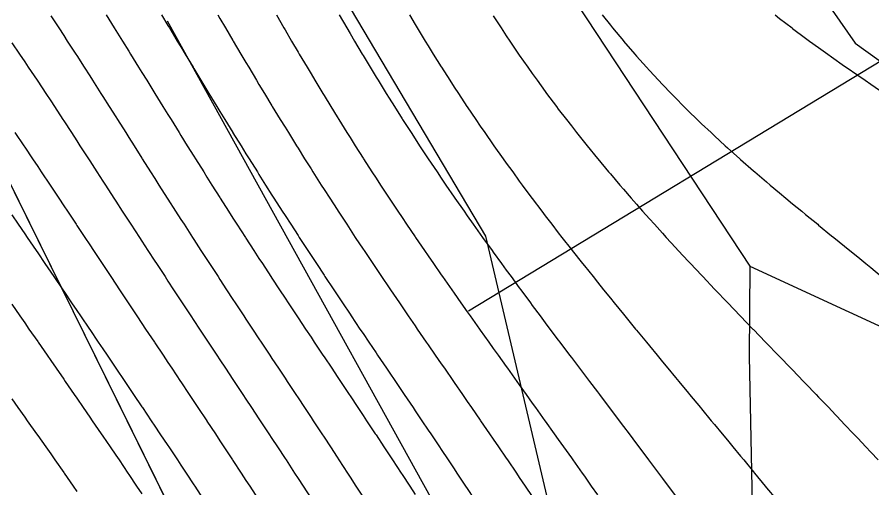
# Model space of a CAD drawing. Extents: x 1412553 to 1415230, y 4927294 to 4931784.
# Drawn here: x 1412635.56 to 1412646.69, y 4931555.64 to 4931561.77 of the extents above; entities that cross this region are included whole.
import ezdxf

# ---------------------------------------------------------------- set-up
doc = ezdxf.new("R2010")
doc.units = 0
doc.header["$MEASUREMENT"] = 0
doc.layers.get('0').update_dxf_attribs({"linetype": 'CONTINUOUS'})
doc.layers.add('LINE', color=2, linetype='CONTINUOUS')
doc.layers.add('nz-property-titles(LINZ DOWNLOAD)', color=1, linetype='CONTINUOUS')

msp = doc.modelspace()

# ---------------------------------------------------------------- linework, layer by layer
at = {"linetype": 'Continuous'}
msp.add_line((1412641.429769, 4931557.952833), (1412649.302535, 4931562.720861), dxfattribs=at)
at = {"color": 4}
for points in [[(1412625.83, 4931580.38), (1412628.75, 4931581.8), (1412632.64, 4931582.21), (1412634.8, 4931580.2), (1412637.58, 4931576.34), (1412641.3, 4931568.83), (1412646.46, 4931561.43), (1412653.58, 4931556.32), (1412661.21, 4931552.91), (1412664.41, 4931553.01), (1412671.43, 4931552.25), (1412680.76, 4931551.75), (1412690.96, 4931557.29), (1412699.75, 4931563.42), (1412708.32, 4931567.05)], [(1412628.11, 4931577.5), (1412633.05, 4931574.19), (1412634.96, 4931570.18), (1412641.65, 4931558.92), (1412643.23, 4931552.22), (1412645.18, 4931545.9), (1412648.78, 4931537.03), (1412651.34, 4931534.66), (1412654.11, 4931534.38), (1412662.28, 4931539.83)], [(1412635.73, 4931573.34), (1412640.21, 4931565.93), (1412645.09, 4931558.53), (1412645.08, 4931557.36), (1412645.22, 4931550.52), (1412648.72, 4931542.76), (1412653.69, 4931538.27)], [(1412645.09, 4931558.53), (1412661.49, 4931550.97), (1412674.09, 4931550.21), (1412683.54, 4931551.15), (1412691.99, 4931555.2), (1412700.83, 4931560.13), (1412709.01, 4931564.18)], [(1412637.51, 4931561.72), (1412642.32, 4931553.03), (1412642.88, 4931549.84), (1412643.18, 4931547.95), (1412643.64, 4931546.41)]]:
    msp.add_lwpolyline(points, dxfattribs=at)
at = {"layer": 'LINE'}
for points in [[(1412635.996865, 4931561.785932), (1412636.100846, 4931561.628205), (1412636.166144, 4931561.528741), (1412636.212079, 4931561.458042), (1412636.322348, 4931561.287879), (1412636.335423, 4931561.267684), (1412636.431665, 4931561.117716), (1412636.504702, 4931561.003791), (1412636.540474, 4931560.947552), (1412636.64878, 4931560.777389), (1412636.673981, 4931560.737852), (1412636.756695, 4931560.607226), (1412636.84326, 4931560.470747), (1412636.864504, 4931560.437063), (1412636.972138, 4931560.2669), (1412637.012539, 4931560.203238), (1412637.079818, 4931560.096737), (1412637.181818, 4931559.93586), (1412637.187683, 4931559.926573), (1412637.295625, 4931559.75641), (1412637.351097, 4931559.669348), (1412637.40389, 4931559.586247), (1412637.51249, 4931559.416084), (1412637.520376, 4931559.403788), (1412637.621399, 4931559.245921), (1412637.689655, 4931559.139771), (1412637.730753, 4931559.075758), (1412637.840503, 4931558.905594), (1412637.858934, 4931558.877153), (1412637.950678, 4931558.735431), (1412638.028213, 4931558.616193), (1412638.061311, 4931558.565268), (1412638.172341, 4931558.395105), (1412638.197492, 4931558.356706), (1412638.283781, 4931558.224942), (1412638.366771, 4931558.09863), (1412638.395592, 4931558.054779), (1412638.507734, 4931557.884615), (1412638.53605, 4931557.841745), (1412638.620171, 4931557.714452), (1412638.705329, 4931557.585805), (1412638.732833, 4931557.544289), (1412638.845656, 4931557.374126), (1412638.874608, 4931557.330483), (1412638.958613, 4931557.203963), (1412639.043887, 4931557.075459), (1412639.071566, 4931557.0338), (1412639.184489, 4931556.863636), (1412639.213166, 4931556.820347), (1412639.297317, 4931556.693473), (1412639.382445, 4931556.564766), (1412639.409904, 4931556.52331), (1412639.522224, 4931556.353147), (1412639.551724, 4931556.308274), (1412639.63421, 4931556.182984), (1412639.721003, 4931556.050465), (1412639.745701, 4931556.012821), (1412639.8567, 4931555.842657), (1412639.890282, 4931555.790854), (1412639.96714, 4931555.672494), (1412640.059561, 4931555.529084)], [(1412636.716111, 4931561.798368), (1412636.822992, 4931561.628205), (1412636.84326, 4931561.595906), (1412636.929204, 4931561.458042), (1412637.012539, 4931561.324116), (1412637.034964, 4931561.287879), (1412637.140373, 4931561.117716), (1412637.181818, 4931561.050873), (1412637.245613, 4931560.947552), (1412637.350766, 4931560.777389), (1412637.351097, 4931560.776856), (1412637.456004, 4931560.607226), (1412637.520376, 4931560.503369), (1412637.561386, 4931560.437063), (1412637.667008, 4931560.2669), (1412637.689655, 4931560.230581), (1412637.773009, 4931560.096737), (1412637.858934, 4931559.959259), (1412637.879355, 4931559.926573), (1412637.986199, 4931559.75641), (1412638.028213, 4931559.689806), (1412638.093559, 4931559.586247), (1412638.197492, 4931559.422228), (1412638.20139, 4931559.416084), (1412638.309909, 4931559.245921), (1412638.366771, 4931559.15712), (1412638.418951, 4931559.075758), (1412638.52852, 4931558.905594), (1412638.53605, 4931558.893955), (1412638.638808, 4931558.735431), (1412638.705329, 4931558.633142), (1412638.749579, 4931558.565268), (1412638.860834, 4931558.395105), (1412638.874608, 4931558.374108), (1412638.972732, 4931558.224942), (1412639.043887, 4931558.116955), (1412639.084986, 4931558.054779), (1412639.197609, 4931557.884615), (1412639.213166, 4931557.861144), (1412639.310715, 4931557.714452), (1412639.382445, 4931557.606556), (1412639.423989, 4931557.544289), (1412639.537433, 4931557.374126), (1412639.551724, 4931557.352678), (1412639.65117, 4931557.203963), (1412639.721003, 4931557.099267), (1412639.764839, 4931557.0338), (1412639.878408, 4931556.863636), (1412639.890282, 4931556.845797), (1412639.992062, 4931556.693473), (1412640.059561, 4931556.591946), (1412640.105382, 4931556.52331), (1412640.218342, 4931556.353147), (1412640.22884, 4931556.337254), (1412640.331172, 4931556.182984), (1412640.398119, 4931556.081291), (1412640.443397, 4931556.012821), (1412640.555043, 4931555.842657), (1412640.567398, 4931555.823692), (1412640.666336, 4931555.672494), (1412640.736677, 4931555.563955)], [(1412637.43726, 4931561.798368), (1412637.520376, 4931561.660864), (1412637.540056, 4931561.628205), (1412637.64273, 4931561.458042), (1412637.689655, 4931561.380313), (1412637.745361, 4931561.287879), (1412637.847987, 4931561.117716), (1412637.858934, 4931561.099637), (1412637.950974, 4931560.947552), (1412638.028213, 4931560.820127), (1412638.054127, 4931560.777389), (1412638.157754, 4931560.607226), (1412638.197492, 4931560.542235), (1412638.261889, 4931560.437063), (1412638.366395, 4931560.2669), (1412638.366771, 4931560.266291), (1412638.4718, 4931560.096737), (1412638.53605, 4931559.993384), (1412638.577705, 4931559.926573), (1412638.684284, 4931559.75641), (1412638.705329, 4931559.722993), (1412638.791756, 4931559.586247), (1412638.874608, 4931559.455616), (1412638.899789, 4931559.416084), (1412639.008695, 4931559.245921), (1412639.043887, 4931559.191165), (1412639.118408, 4931559.075758), (1412639.213166, 4931558.929398), (1412639.228659, 4931558.905594), (1412639.339838, 4931558.735431), (1412639.382445, 4931558.670382), (1412639.451676, 4931558.565268), (1412639.551724, 4931558.413541), (1412639.563953, 4931558.395105), (1412639.67708, 4931558.224942), (1412639.721003, 4931558.158909), (1412639.790691, 4931558.054779), (1412639.890282, 4931557.905834), (1412639.90456, 4931557.884615), (1412640.019067, 4931557.714452), (1412640.059561, 4931557.654184), (1412640.133871, 4931557.544289), (1412640.22884, 4931557.403395), (1412640.248702, 4931557.374126), (1412640.363878, 4931557.203963), (1412640.398119, 4931557.153185), (1412640.479161, 4931557.0338), (1412640.567398, 4931556.90307), (1412640.594198, 4931556.863636), (1412640.709251, 4931556.693473), (1412640.736677, 4931556.652672), (1412640.824233, 4931556.52331), (1412640.905956, 4931556.401581), (1412640.938705, 4931556.353147), (1412641.052858, 4931556.182984), (1412641.075235, 4931556.149373), (1412641.166806, 4931556.012821), (1412641.244514, 4931555.895709), (1412641.279981, 4931555.842657), (1412641.392613, 4931555.672494), (1412641.413793, 4931555.640193), (1412641.504884, 4931555.502331)], [(1412638.169194, 4931561.798368), (1412638.197492, 4931561.75025), (1412638.269324, 4931561.628205), (1412638.366771, 4931561.462545), (1412638.369425, 4931561.458042), (1412638.470271, 4931561.287879), (1412638.53605, 4931561.177022), (1412638.571348, 4931561.117716), (1412638.673035, 4931560.947552), (1412638.705329, 4931560.893767), (1412638.775483, 4931560.777389), (1412638.874608, 4931560.613385), (1412638.878349, 4931560.607226), (1412638.982447, 4931560.437063), (1412639.043887, 4931560.336969), (1412639.087144, 4931560.2669), (1412639.192659, 4931560.096737), (1412639.213166, 4931560.063865), (1412639.299374, 4931559.926573), (1412639.382445, 4931559.794682), (1412639.406722, 4931559.75641), (1412639.515215, 4931559.586247), (1412639.551724, 4931559.529226), (1412639.624721, 4931559.416084), (1412639.721003, 4931559.267189), (1412639.734868, 4931559.245921), (1412639.846288, 4931559.075758), (1412639.890282, 4931559.008716), (1412639.958527, 4931558.905594), (1412640.059561, 4931558.753034), (1412640.071321, 4931558.735431), (1412640.185318, 4931558.565268), (1412640.22884, 4931558.50032), (1412640.299982, 4931558.395105), (1412640.398119, 4931558.249761), (1412640.415033, 4931558.224942), (1412640.531006, 4931558.054779), (1412640.567398, 4931558.001297), (1412640.647533, 4931557.884615), (1412640.736677, 4931557.754305), (1412640.764203, 4931557.714452), (1412640.881384, 4931557.544289), (1412640.905956, 4931557.508483), (1412640.999038, 4931557.374126), (1412641.075235, 4931557.26344), (1412641.116582, 4931557.203963), (1412641.234094, 4931557.0338), (1412641.244514, 4931557.018638), (1412641.352078, 4931556.863636), (1412641.413793, 4931556.773903), (1412641.469663, 4931556.693473), (1412641.583072, 4931556.528589), (1412641.586741, 4931556.52331), (1412641.704185, 4931556.353147), (1412641.752351, 4931556.282587), (1412641.821042, 4931556.182984), (1412641.92163, 4931556.035357), (1412641.937149, 4931556.012821), (1412642.053211, 4931555.842657), (1412642.090909, 4931555.786718), (1412642.168717, 4931555.672494), (1412642.260188, 4931555.536338)], [(1412638.931339, 4931561.798368), (1412639.029682, 4931561.628205), (1412639.043887, 4931561.603776), (1412639.129118, 4931561.458042), (1412639.213166, 4931561.314538), (1412639.228888, 4931561.287879), (1412639.329915, 4931561.117716), (1412639.382445, 4931561.029572), (1412639.43171, 4931560.947552), (1412639.534341, 4931560.777389), (1412639.551724, 4931560.748774), (1412639.638461, 4931560.607226), (1412639.721003, 4931560.47291), (1412639.743246, 4931560.437063), (1412639.849499, 4931560.2669), (1412639.890282, 4931560.201898), (1412639.956939, 4931560.096737), (1412640.059561, 4931559.935236), (1412640.065125, 4931559.926573), (1412640.175161, 4931559.75641), (1412640.22884, 4931559.673601), (1412640.286108, 4931559.586247), (1412640.397826, 4931559.416084), (1412640.398119, 4931559.41564), (1412640.511465, 4931559.245921), (1412640.567398, 4931559.162206), (1412640.625852, 4931559.075758), (1412640.736677, 4931558.911784), (1412640.740913, 4931558.905594), (1412640.857678, 4931558.735431), (1412640.905956, 4931558.66498), (1412640.975135, 4931558.565268), (1412641.075235, 4931558.420584), (1412641.09309, 4931558.395105), (1412641.21222, 4931558.224942), (1412641.244514, 4931558.178691), (1412641.332131, 4931558.054779), (1412641.413793, 4931557.938667), (1412641.452302, 4931557.884615), (1412641.572871, 4931557.714452), (1412641.583072, 4931557.700006), (1412641.694442, 4931557.544289), (1412641.752351, 4931557.462664), (1412641.815984, 4931557.374126), (1412641.92163, 4931557.225785), (1412641.937379, 4931557.203963), (1412642.059349, 4931557.0338), (1412642.090909, 4931556.989369), (1412642.181391, 4931556.863636), (1412642.260188, 4931556.752869), (1412642.303007, 4931556.693473), (1412642.424224, 4931556.52331), (1412642.429467, 4931556.515889), (1412642.545975, 4931556.353147), (1412642.598746, 4931556.278408), (1412642.667044, 4931556.182984), (1412642.768025, 4931556.039873), (1412642.787382, 4931556.012821), (1412642.907701, 4931555.842657), (1412642.937304, 4931555.80024), (1412643.027716, 4931555.672494), (1412643.106583, 4931555.559286)], [(1412639.748745, 4931561.798368), (1412639.847513, 4931561.628205), (1412639.890282, 4931561.554886), (1412639.947406, 4931561.458042), (1412640.048141, 4931561.287879), (1412640.059561, 4931561.268756), (1412640.150856, 4931561.117716), (1412640.22884, 4931560.98906), (1412640.254331, 4931560.947552), (1412640.359551, 4931560.777389), (1412640.398119, 4931560.715357), (1412640.466281, 4931560.607226), (1412640.567398, 4931560.447253), (1412640.573933, 4931560.437063), (1412640.683914, 4931560.2669), (1412640.736677, 4931560.185498), (1412640.795072, 4931560.096737), (1412640.905956, 4931559.928457), (1412640.907217, 4931559.926573), (1412641.021857, 4931559.75641), (1412641.075235, 4931559.677238), (1412641.137553, 4931559.586247), (1412641.244514, 4931559.430037), (1412641.254226, 4931559.416084), (1412641.37304, 4931559.245921), (1412641.413793, 4931559.187519), (1412641.493055, 4931559.075758), (1412641.583072, 4931558.948501), (1412641.61393, 4931558.905594), (1412641.736107, 4931558.735431), (1412641.752351, 4931558.712786), (1412641.859912, 4931558.565268), (1412641.92163, 4931558.480186), (1412641.984378, 4931558.395105), (1412642.090909, 4931558.249735), (1412642.109387, 4931558.224942), (1412642.235637, 4931558.054779), (1412642.260188, 4931558.021494), (1412642.362823, 4931557.884615), (1412642.429467, 4931557.794914), (1412642.490253, 4931557.714452), (1412642.598746, 4931557.569378), (1412642.617827, 4931557.544289), (1412642.746148, 4931557.374126), (1412642.768025, 4931557.34484), (1412642.875005, 4931557.203963), (1412642.937304, 4931557.120887), (1412643.003707, 4931557.0338), (1412643.106583, 4931556.897015), (1412643.13211, 4931556.863636), (1412643.260647, 4931556.693473), (1412643.275862, 4931556.673098), (1412643.389591, 4931556.52331), (1412643.445141, 4931556.449004), (1412643.518018, 4931556.353147), (1412643.61442, 4931556.224282), (1412643.645845, 4931556.182984), (1412643.773382, 4931556.012821), (1412643.783699, 4931555.998882), (1412643.901332, 4931555.842657), (1412643.952978, 4931555.772894), (1412644.028609, 4931555.672494), (1412644.122257, 4931555.546045)], [(1412640.661722, 4931561.798368), (1412640.736677, 4931561.671899), (1412640.763014, 4931561.628205), (1412640.866427, 4931561.458042), (1412640.905956, 4931561.393406), (1412640.971658, 4931561.287879), (1412641.075235, 4931561.122091), (1412641.07802, 4931561.117716), (1412641.187407, 4931560.947552), (1412641.244514, 4931560.859017), (1412641.298194, 4931560.777389), (1412641.410438, 4931560.607226), (1412641.413793, 4931560.602182), (1412641.52581, 4931560.437063), (1412641.583072, 4931560.352794), (1412641.642637, 4931560.2669), (1412641.752351, 4931560.108861), (1412641.760946, 4931560.096737), (1412641.882149, 4931559.926573), (1412641.92163, 4931559.871178), (1412642.005161, 4931559.75641), (1412642.090909, 4931559.638423), (1412642.129642, 4931559.586247), (1412642.255745, 4931559.416084), (1412642.260188, 4931559.410099), (1412642.384653, 4931559.245921), (1412642.429467, 4931559.186558), (1412642.514905, 4931559.075758), (1412642.598746, 4931558.966464), (1412642.646443, 4931558.905594), (1412642.768025, 4931558.749437), (1412642.779168, 4931558.735431), (1412642.913955, 4931558.565268), (1412642.937304, 4931558.535588), (1412643.050145, 4931558.395105), (1412643.106583, 4931558.324181), (1412643.187215, 4931558.224942), (1412643.275862, 4931558.114684), (1412643.325045, 4931558.054779), (1412643.445141, 4931557.906773), (1412643.463496, 4931557.884615), (1412643.602915, 4931557.714452), (1412643.61442, 4931557.70026), (1412643.743434, 4931557.544289), (1412643.783699, 4931557.494919), (1412643.884189, 4931557.374126), (1412643.952978, 4931557.290188), (1412644.025052, 4931557.203963), (1412644.122257, 4931557.085817), (1412644.165816, 4931557.0338), (1412644.291536, 4931556.881143), (1412644.306267, 4931556.863636), (1412644.447326, 4931556.693473), (1412644.460815, 4931556.676956), (1412644.588703, 4931556.52331), (1412644.630094, 4931556.472695), (1412644.729722, 4931556.353147), (1412644.799373, 4931556.268078), (1412644.870355, 4931556.182984), (1412644.968652, 4931556.06304), (1412645.01058, 4931556.012821), (1412645.137931, 4931555.857586), (1412645.150404, 4931555.842657), (1412645.290539, 4931555.672494), (1412645.30721, 4931555.651949), (1412645.430843, 4931555.502331)], [(1412641.752351, 4931561.784276), (1412641.854339, 4931561.628205), (1412641.92163, 4931561.525711), (1412641.967193, 4931561.458042), (1412642.08238, 4931561.287879), (1412642.090909, 4931561.275394), (1412642.201437, 4931561.117716), (1412642.260188, 4931561.034186), (1412642.322765, 4931560.947552), (1412642.429467, 4931560.800211), (1412642.44645, 4931560.777389), (1412642.573703, 4931560.607226), (1412642.598746, 4931560.573841), (1412642.704177, 4931560.437063), (1412642.768025, 4931560.354243), (1412642.837234, 4931560.2669), (1412642.937304, 4931560.14051), (1412642.972939, 4931560.096737), (1412643.106583, 4931559.932237), (1412643.111315, 4931559.926573), (1412643.253425, 4931559.75641), (1412643.275862, 4931559.729452), (1412643.39833, 4931559.586247), (1412643.445141, 4931559.531228), (1412643.545783, 4931559.416084), (1412643.61442, 4931559.337038), (1412643.695693, 4931559.245921), (1412643.783699, 4931559.146488), (1412643.847969, 4931559.075758), (1412643.952978, 4931558.959158), (1412644.002486, 4931558.905594), (1412644.122257, 4931558.774672), (1412644.159013, 4931558.735431), (1412644.291536, 4931558.592307), (1412644.317241, 4931558.565268), (1412644.460815, 4931558.412344), (1412644.477391, 4931558.395105), (1412644.630094, 4931558.234108), (1412644.638989, 4931558.224942), (1412644.799373, 4931558.057241), (1412644.801781, 4931558.054779), (1412644.965614, 4931557.884615), (1412644.968652, 4931557.881411), (1412645.13018, 4931557.714452), (1412645.137931, 4931557.706305), (1412645.295084, 4931557.544289), (1412645.30721, 4931557.531568), (1412645.46007, 4931557.374126), (1412645.476489, 4931557.35691), (1412645.624895, 4931557.203963), (1412645.645768, 4931557.182056), (1412645.789274, 4931557.0338), (1412645.815047, 4931557.006685), (1412645.953043, 4931556.863636), (1412645.984326, 4931556.830615), (1412646.115967, 4931556.693473), (1412646.153605, 4931556.653571), (1412646.277936, 4931556.52331), (1412646.322884, 4931556.475401), (1412646.438812, 4931556.353147), (1412646.492163, 4931556.29596), (1412646.59854, 4931556.182984), (1412646.661442, 4931556.115147), (1412646.75705, 4931556.012821)], [(1412643.168967, 4931561.798368), (1412643.275862, 4931561.663848), (1412643.305188, 4931561.628205), (1412643.445141, 4931561.459096), (1412643.446045, 4931561.458042), (1412643.592845, 4931561.287879), (1412643.61442, 4931561.262962), (1412643.744697, 4931561.117716), (1412643.783699, 4931561.074339), (1412643.901772, 4931560.947552), (1412643.952978, 4931560.89264), (1412644.06427, 4931560.777389), (1412644.122257, 4931560.717328), (1412644.232181, 4931560.607226), (1412644.291536, 4931560.547696), (1412644.405739, 4931560.437063), (1412644.460815, 4931560.383566), (1412644.584919, 4931560.2669), (1412644.630094, 4931560.224254), (1412644.769467, 4931560.096737), (1412644.799373, 4931560.069223), (1412644.959169, 4931559.926573), (1412644.968652, 4931559.918049), (1412645.137931, 4931559.770335), (1412645.154341, 4931559.75641), (1412645.30721, 4931559.625562), (1412645.354288, 4931559.586247), (1412645.476489, 4931559.483158), (1412645.557776, 4931559.416084), (1412645.645768, 4931559.342657), (1412645.763991, 4931559.245921), (1412645.815047, 4931559.203615), (1412645.971915, 4931559.075758), (1412645.984326, 4931559.065501), (1412646.153605, 4931558.927846), (1412646.181291, 4931558.905594), (1412646.322884, 4931558.790091), (1412646.390371, 4931558.735431), (1412646.492163, 4931558.65168), (1412646.597579, 4931558.565268), (1412646.661442, 4931558.512052), (1412646.801824, 4931558.395105)], [(1412645.418686, 4931561.798368), (1412645.476489, 4931561.752621), (1412645.638438, 4931561.628205), (1412645.645768, 4931561.622588), (1412645.815047, 4931561.496093), (1412645.867206, 4931561.458042), (1412645.984326, 4931561.37265), (1412646.10298, 4931561.287879), (1412646.153605, 4931561.251681), (1412646.322884, 4931561.132515), (1412646.344142, 4931561.117716), (1412646.492163, 4931561.014353), (1412646.588639, 4931560.947552), (1412646.661442, 4931560.896928), (1412646.830721, 4931560.779686)], [(1412635.489028, 4931561.435784), (1412635.5899, 4931561.287879), (1412635.658307, 4931561.187248), (1412635.704975, 4931561.117716), (1412635.818961, 4931560.947552), (1412635.827586, 4931560.934664), (1412635.931647, 4931560.777389), (1412635.996865, 4931560.678811), (1412636.043739, 4931560.607226), (1412636.155256, 4931560.437063), (1412636.166144, 4931560.420474), (1412636.266031, 4931560.2669), (1412636.335423, 4931560.160485), (1412636.376656, 4931560.096737), (1412636.487044, 4931559.926573), (1412636.504702, 4931559.899447), (1412636.597152, 4931559.75641), (1412636.673981, 4931559.638053), (1412636.707399, 4931559.586247), (1412636.817641, 4931559.416084), (1412636.84326, 4931559.37672), (1412636.927926, 4931559.245921), (1412637.012539, 4931559.115886), (1412637.038529, 4931559.075758), (1412637.14926, 4931558.905594), (1412637.181818, 4931558.855808), (1412637.260214, 4931558.735431), (1412637.351097, 4931558.596626), (1412637.371558, 4931558.565268), (1412637.483072, 4931558.395105), (1412637.520376, 4931558.338448), (1412637.594882, 4931558.224942), (1412637.689655, 4931558.081227), (1412637.707052, 4931558.054779), (1412637.81935, 4931557.884615), (1412637.858934, 4931557.824854), (1412637.931888, 4931557.714452), (1412638.028213, 4931557.56916), (1412638.044671, 4931557.544289), (1412638.157482, 4931557.374126), (1412638.197492, 4931557.313897), (1412638.27039, 4931557.203963), (1412638.366771, 4931557.058816), (1412638.383359, 4931557.0338), (1412638.496193, 4931556.863636), (1412638.53605, 4931556.803523), (1412638.608908, 4931556.693473), (1412638.705329, 4931556.547737), (1412638.721471, 4931556.52331), (1412638.833673, 4931556.353147), (1412638.874608, 4931556.29093), (1412638.945543, 4931556.182984), (1412639.043887, 4931556.032859), (1412639.057002, 4931556.012821), (1412639.167883, 4931555.842657), (1412639.213166, 4931555.772851), (1412639.278202, 4931555.672494), (1412639.382445, 4931555.51076)], [(1412635.530836, 4931560.2669), (1412635.645989, 4931560.096737), (1412635.658307, 4931560.078557), (1412635.760098, 4931559.926573), (1412635.827586, 4931559.82614), (1412635.873945, 4931559.75641), (1412635.987502, 4931559.586247), (1412635.996865, 4931559.572259), (1412636.100393, 4931559.416084), (1412636.166144, 4931559.317406), (1412636.21336, 4931559.245921), (1412636.326324, 4931559.075758), (1412636.335423, 4931559.062106), (1412636.438902, 4931558.905594), (1412636.504702, 4931558.806667), (1412636.551745, 4931558.735431), (1412636.664766, 4931558.565268), (1412636.673981, 4931558.55145), (1412636.777555, 4931558.395105), (1412636.84326, 4931558.296529), (1412636.890686, 4931558.224942), (1412637.004043, 4931558.054779), (1412637.012539, 4931558.04207), (1412637.117213, 4931557.884615), (1412637.181818, 4931557.787965), (1412637.230702, 4931557.714452), (1412637.344375, 4931557.544289), (1412637.351097, 4931557.534254), (1412637.457815, 4931557.374126), (1412637.520376, 4931557.280631), (1412637.571445, 4931557.203963), (1412637.685148, 4931557.0338), (1412637.689655, 4931557.027061), (1412637.798468, 4931556.863636), (1412637.858934, 4931556.773022), (1412637.911797, 4931556.693473), (1412638.025012, 4931556.52331), (1412638.028213, 4931556.518495), (1412638.137656, 4931556.353147), (1412638.197492, 4931556.262754), (1412638.250093, 4931556.182984), (1412638.362184, 4931556.012821), (1412638.366771, 4931556.005834), (1412638.473496, 4931555.842657), (1412638.53605, 4931555.746811), (1412638.584373, 4931555.672494), (1412638.694628, 4931555.502331)], [(1412635.489028, 4931559.1999), (1412635.573727, 4931559.075758), (1412635.658307, 4931558.952523), (1412635.690151, 4931558.905594), (1412635.806179, 4931558.735431), (1412635.827586, 4931558.704177), (1412635.921724, 4931558.565268), (1412635.996865, 4931558.455152), (1412636.037435, 4931558.395105), (1412636.153084, 4931558.224942), (1412636.166144, 4931558.205808), (1412636.268278, 4931558.054779), (1412636.335423, 4931557.956164), (1412636.383713, 4931557.884615), (1412636.499289, 4931557.714452), (1412636.504702, 4931557.706508), (1412636.614321, 4931557.544289), (1412636.673981, 4931557.456545), (1412636.729583, 4931557.374126), (1412636.84326, 4931557.206568), (1412636.845015, 4931557.203963), (1412636.959796, 4931557.0338), (1412637.012539, 4931556.955978), (1412637.074672, 4931556.863636), (1412637.181818, 4931556.705052), (1412637.189587, 4931556.693473), (1412637.303812, 4931556.52331), (1412637.351097, 4931556.453051), (1412637.417864, 4931556.353147), (1412637.520376, 4931556.200091), (1412637.531759, 4931556.182984), (1412637.644836, 4931556.012821), (1412637.689655, 4931555.945391), (1412637.757485, 4931555.842657), (1412637.858934, 4931555.689005), (1412637.869766, 4931555.672494), (1412637.981009, 4931555.502331)], [(1412635.489028, 4931558.035572), (1412635.594179, 4931557.884615), (1412635.658307, 4931557.793256), (1412635.712955, 4931557.714452), (1412635.827586, 4931557.550403), (1412635.831809, 4931557.544289), (1412635.949712, 4931557.374126), (1412635.996865, 4931557.306541), (1412636.067638, 4931557.203963), (1412636.166144, 4931557.062175), (1412636.185648, 4931557.0338), (1412636.303037, 4931556.863636), (1412636.335423, 4931556.816895), (1412636.420044, 4931556.693473), (1412636.504702, 4931556.570693), (1412636.537043, 4931556.52331), (1412636.653554, 4931556.353147), (1412636.673981, 4931556.323368), (1412636.769313, 4931556.182984), (1412636.84326, 4931556.074501), (1412636.884893, 4931556.012821), (1412636.999966, 4931555.842657), (1412637.012539, 4931555.824049), (1412637.113941, 4931555.672494), (1412637.181818, 4931555.571216)], [(1412635.489028, 4931556.8082), (1412635.570509, 4931556.693473), (1412635.658307, 4931556.570805), (1412635.691822, 4931556.52331), (1412635.812538, 4931556.353147), (1412635.827586, 4931556.331998), (1412635.932132, 4931556.182984), (1412635.996865, 4931556.091282), (1412636.051504, 4931556.012821), (1412636.166144, 4931555.849088), (1412636.170587, 4931555.842657), (1412636.288109, 4931555.672494), (1412636.335423, 4931555.604251)]]:
    msp.add_lwpolyline(points, dxfattribs=at)
at = {"layer": 'nz-property-titles(LINZ DOWNLOAD)', "color": 152, "linetype": 'Continuous', "true_color": 0x2776bb, "flags": 128}
for points in [[(1412682.697564, 4931640.466081), (1412710.054218, 4931647.150228), (1412737.410924, 4931653.834253), (1412764.203399, 4931660.382551), (1412779.005625, 4931654.389681), (1412775.741498, 4931621.476268), (1412777.167725, 4931607.161413), (1412789.24512, 4931608.39976), (1412777.35972, 4931579.102143), (1412649.677902, 4931531.312553), (1412643.410923, 4931543.700504), (1412638.895118, 4931552.662485), (1412621.575687, 4931587.765544), (1412660.662372, 4931597.301636), (1412699.747808, 4931606.839283), (1412682.697564, 4931640.466081)], [(1412590.080586, 4931596.305049), (1412611.422334, 4931607.082768), (1412621.575687, 4931587.765544), (1412638.895118, 4931552.662485), (1412643.410923, 4931543.700504), (1412600.704851, 4931520.75196), (1412596.296391, 4931529.767188), (1412591.809393, 4931538.935441), (1412590.080586, 4931596.305049)]]:
    msp.add_lwpolyline(points, close=True, dxfattribs=at)

doc.saveas('drawing.dxf')
